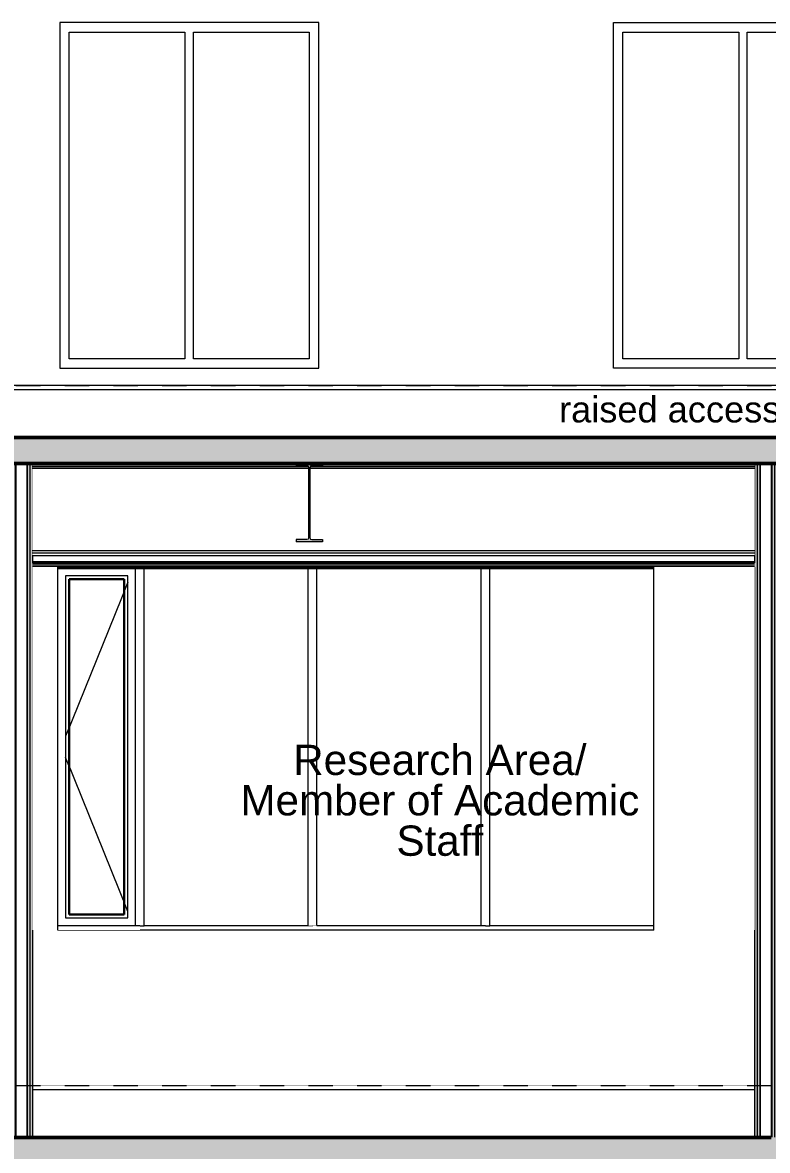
# Model space of a CAD drawing. Header units: millimetres. Extents: x -48147 to 1414029, y -496296 to 18123.
# Drawn here: x 1388573 to 1392885, y -483112 to -476587 of the extents above; entities that cross this region are included whole.
import ezdxf

# ---------------------------------------------------------------- set-up
doc = ezdxf.new("R2010")
doc.units = ezdxf.units.MM
doc.header["$MEASUREMENT"] = 0
doc.linetypes.add('Dashed', pattern=[2822.222233, 1411.111116, -1411.111116])
doc.linetypes.add('Wipeout_Contour', pattern=[1000, 0, -1000])
for name, color, linetype, lineweight, true_color in [('0_Pen_No__105', 7, 'Continuous', 15, 0xa6a6a6), ('A-230-M_FLOOR.IFC Import_Pen_No__109', 7, 'Continuous', 15, 0xa6a6a6), ('A-230-M_FLOOR.IFC Import_Pen_No__29', 7, 'Continuous', 50, 0x2a2a2a), ('New_A-20-M_Ceiling_Pen_No__107', 7, 'Continuous', 15, 0xa6a6a6), ('New_A-20-M_Ceiling_Pen_No__29', 7, 'Continuous', 50, 0x2a2a2a), ('New_A-25-M_Curtain_Wall_Pen_No__23', 7, 'Continuous', 30, 0x2a2a2a), ('New_A-25-M_Curtain_Wall_Pen_No__63', 7, 'Continuous', 20, 0x606060), ('New_A-25-M_Wall_Int_Pen_No__107', 7, 'Continuous', 15, 0xa6a6a6), ('New_ArchiCAD Windows_Pen_No__63', 7, 'Continuous', 20, 0x606060)]:
    doc.layers.add(name, color=color, linetype=linetype, lineweight=lineweight, true_color=true_color)
for name, color, linetype in [('A-230-M_FLOOR.IFC Import', 7, 'Continuous'), ('A-25-M_Wall_Int', 7, 'Continuous'), ('New_A-20-M_Ceiling', 7, 'Continuous'), ('New_A-20-M_Floor_Slab', 7, 'Continuous'), ('New_A-25-M_Curtain_Wall', 7, 'Continuous'), ('New_A-25-M_Wall_Ext', 7, 'Continuous'), ('New_A-25-M_Wall_Int', 7, 'Continuous'), ('New_ArchiCAD Windows', 7, 'Continuous'), ('S-280-M_STRUCT_FRAME.IFC Import', 7, 'Continuous')]:
    doc.layers.add(name, color=color, linetype=linetype)
for name, color, linetype, lineweight in [('A-25-M_Wall_Int_Pen_No__87', 8, 'Continuous', 20), ('A-95-P_Text_1_50_GA_Pen_No__1', 7, 'Continuous', 13), ('New_A-20-M_Floor_Slab_Pen_No__4', 7, 'Continuous', 20), ('New_A-25-M_Curtain_Wall_Pen_No__3', 7, 'Continuous', 18), ('New_A-25-M_Curtain_Wall_Pen_No__87', 8, 'Continuous', 20), ('New_A-25-M_Wall_Ext_Pen_No__87', 8, 'Continuous', 20), ('New_A-25-M_Wall_Int_Pen_No__1', 7, 'Continuous', 13), ('New_ArchiCAD Windows_Pen_No__87', 8, 'Continuous', 20), ('S-280-M_STRUCT_FRAME.IFC Import_Pen_No__1', 7, 'Continuous', 13), ('S-280-M_STRUCT_FRAME.IFC Import_Pen_No__160', 5, 'Continuous', 200), ('S-280-M_STRUCT_FRAME.IFC Import_Pen_No__90', 8, 'Continuous', 20)]:
    doc.layers.add(name, color=color, linetype=linetype, lineweight=lineweight)
doc.styles.add('GENERATED_STYLE_2', font='')
doc.styles.get('GENERATED_STYLE_2').set_extended_font_data('Swis721 BT')
pattern_1 = [(0, (1372879, -490836.73), (0, 389.7114), [24.375, -200.625]), (0, (1372991.5, -490641.88), (0, 389.7114), [24.375, -200.625]), (60, (1372879, -490836.73), (-337.5, 194.8557), [24.375, -200.625]), (60, (1373104, -490836.73), (-337.5, 194.8557), [24.375, -200.625]), (120, (1372903.37, -490836.73), (337.5, 194.8557), [24.375, -200.625]), (120, (1373128.37, -490836.73), (337.5, 194.8557), [24.375, -200.625]), (0, (1372878.996, -490799.23), (0, 75), [0, -75, 0, -112.5]), (45, (1372916.496, -490799.23), (-53.03301, 53.03301), [0, -56.25, 0, -93.75])]

# ---------------------------------------------------------------- blocks, each defined once
blk = doc.blocks.new('Section Elem_17_2', base_point=(1372879, -490836.7))
at = {"color": 254, "linetype": 'Wipeout_Contour', "lineweight": 0, "ltscale": 5888497.455196451}
blk.add_wipeout([(1392810.4, -482736.7), (1388630.1, -482736.7), (1388630.1, -482761.7), (1392810.4, -482761.7)], dxfattribs=at).dxf.layer = 'New_A-20-M_Floor_Slab'
at = {"color": 254, "linetype": 'Wipeout_Contour', "lineweight": 0, "ltscale": 5888694.261776838}
blk.add_wipeout([(1388630.1, -482761.7), (1388630.1, -483036.7), (1392810.4, -483036.7), (1392810.4, -482761.7)], dxfattribs=at).dxf.layer = 'New_A-20-M_Floor_Slab'
at = {"layer": 'New_A-20-M_Floor_Slab_Pen_No__4', "linetype": 'Continuous'}
for p, q in [((1392810.4, -482736.7), (1388630.1, -482736.7)), ((1392810.4, -482761.7), (1388630.1, -482761.7))]:
    blk.add_line(p, q, dxfattribs=at)
blk = doc.blocks.new('Section Elem_38_2', base_point=(1372879, -490836.7))
at = {"color": 254, "linetype": 'Wipeout_Contour', "lineweight": 0, "ltscale": 5889815.922871228}
blk.add_wipeout([(1391277, -481811.7), (1392226.9, -481811.7), (1392226.9, -479741.7), (1391277, -479741.7)], dxfattribs=at).dxf.layer = 'New_A-25-M_Curtain_Wall'
blk = doc.blocks.new('Section Elem_40_2', base_point=(1372879, -490836.7))
at = {"color": 254, "linetype": 'Wipeout_Contour', "lineweight": 0, "ltscale": 5882254.968703947}
blk.add_wipeout([(1389277, -479741.7), (1389277, -481811.7), (1390226.9, -481811.7), (1390226.9, -479741.7)], dxfattribs=at).dxf.layer = 'New_A-25-M_Curtain_Wall'
blk = doc.blocks.new('Section Elem_41_2', base_point=(1372879, -490836.7))
at = {"color": 254, "linetype": 'Wipeout_Contour', "lineweight": 0, "ltscale": 7347399.277249183}
blk.add_wipeout([(1388777, -479741.7), (1388777, -479741.8), (1388821.9, -479786.7), (1389181.9, -479786.7), (1389226.9, -479741.7)], dxfattribs=at).dxf.layer = 'New_A-25-M_Curtain_Wall'
at = {"color": 254, "linetype": 'Wipeout_Contour', "lineweight": 0, "ltscale": 5880185.247749859}
blk.add_wipeout([(1389226.9, -479741.7), (1389181.9, -479786.7), (1389181.9, -481766.7), (1389226.9, -481811.7)], dxfattribs=at).dxf.layer = 'New_A-25-M_Curtain_Wall'
at = {"color": 254, "linetype": 'Wipeout_Contour', "lineweight": 0, "ltscale": 7350726.181211792}
blk.add_wipeout([(1388777, -481811.7), (1388777, -481811.7), (1389226.9, -481811.7), (1389181.9, -481766.7), (1388821.9, -481766.7)], dxfattribs=at).dxf.layer = 'New_A-25-M_Curtain_Wall'
at = {"color": 254, "linetype": 'Wipeout_Contour', "lineweight": 0, "ltscale": 5878654.471108721}
blk.add_wipeout([(1388777, -479741.8), (1388777, -481811.7), (1388821.9, -481766.7), (1388821.9, -479786.7)], dxfattribs=at).dxf.layer = 'New_A-25-M_Curtain_Wall'
at = {"color": 254, "linetype": 'Wipeout_Contour', "lineweight": 0, "ltscale": 5880270.383105359}
blk.add_wipeout([(1389226.9, -481811.7), (1389227, -481811.7), (1389227, -479741.7), (1389226.9, -479741.7)], dxfattribs=at).dxf.layer = 'New_A-25-M_Curtain_Wall'
at = {"color": 254, "linetype": 'Wipeout_Contour', "lineweight": 0, "ltscale": 5880062.304690292}
blk.add_wipeout([(1389161.9, -481746.7), (1389181.9, -481766.7), (1389181.9, -479786.7), (1389161.9, -479806.7)], dxfattribs=at).dxf.layer = 'New_A-25-M_Curtain_Wall'
at = {"layer": 'New_A-25-M_Curtain_Wall_Pen_No__87', "linetype": 'Continuous'}
blk.add_line((1389226.9, -479741.7), (1389226.9, -481811.7), dxfattribs=at)
at = {"color": 254, "linetype": 'Wipeout_Contour', "lineweight": 0, "ltscale": 5878777.119478556}
blk.add_wipeout([(1388821.9, -481766.7), (1388841.9, -481746.7), (1388841.9, -479806.7), (1388821.9, -479786.7)], dxfattribs=at).dxf.layer = 'New_A-25-M_Curtain_Wall'
at = {"color": 254, "linetype": 'Wipeout_Contour', "lineweight": 0, "ltscale": 5878137.51317805}
blk.add_wipeout([(1388821.9, -479786.7), (1388841.9, -479806.7), (1389161.9, -479806.7), (1389181.9, -479786.7)], dxfattribs=at).dxf.layer = 'New_A-25-M_Curtain_Wall'
at = {"color": 254, "linetype": 'Wipeout_Contour', "lineweight": 0, "ltscale": 5880701.907267223}
blk.add_wipeout([(1388821.9, -481766.7), (1389181.9, -481766.7), (1389161.9, -481746.7), (1388841.9, -481746.7)], dxfattribs=at).dxf.layer = 'New_A-25-M_Curtain_Wall'
at = {"color": 254, "linetype": 'Wipeout_Contour', "lineweight": 0, "ltscale": 5879419.646530895}
blk.add_wipeout([(1388841.9, -479806.7), (1388841.9, -481746.7), (1389161.9, -481746.7), (1389161.9, -479806.7)], dxfattribs=at).dxf.layer = 'New_A-25-M_Curtain_Wall'
at = {"layer": 'New_A-25-M_Curtain_Wall_Pen_No__23', "linetype": 'Continuous'}
for p, q in [((1389161.9, -479806.7), (1388841.9, -479806.7)), ((1388841.9, -479806.7), (1388841.9, -481746.7)), ((1389161.9, -481746.7), (1389161.9, -479806.7)), ((1388841.9, -481746.7), (1389161.9, -481746.7))]:
    blk.add_line(p, q, dxfattribs=at)
at = {"layer": 'New_A-25-M_Curtain_Wall_Pen_No__3', "linetype": 'Continuous'}
for p, q in [((1389181.9, -479823.6), (1388821.9, -480714.8)), ((1389181.9, -481729.8), (1388821.9, -480838.6))]:
    blk.add_line(p, q, dxfattribs=at)
at = {"layer": 'New_A-25-M_Curtain_Wall_Pen_No__63', "linetype": 'Continuous'}
blk.add_line((1389161.9, -479806.7), (1389161.9, -481746.7), dxfattribs=at)
at = {"layer": 'New_A-25-M_Curtain_Wall_Pen_No__87', "linetype": 'Continuous'}
for p, q in [((1388821.9, -479786.7), (1388821.9, -481766.7)), ((1389181.9, -479786.7), (1388821.9, -479786.7)), ((1389181.9, -481766.7), (1389181.9, -479786.7)), ((1388821.9, -481766.7), (1389181.9, -481766.7))]:
    blk.add_line(p, q, dxfattribs=at)
blk = doc.blocks.new('Section Elem_42_2', base_point=(1372879, -490836.7))
at = {"color": 254, "linetype": 'Wipeout_Contour', "lineweight": 0, "ltscale": 5886035.300669585}
blk.add_wipeout([(1391226.9, -479741.7), (1390277, -479741.7), (1390277, -481811.7), (1391226.9, -481811.7)], dxfattribs=at).dxf.layer = 'New_A-25-M_Curtain_Wall'
blk = doc.blocks.new('Section Elem_43_2', base_point=(1372879, -490836.7))
at = {"color": 254, "linetype": 'Wipeout_Contour', "lineweight": 0, "ltscale": 5888413.824769691}
blk.add_wipeout([(1391252, -479736.7), (1391252, -479741.7), (1392227, -479741.7), (1392227, -479736.7)], dxfattribs=at).dxf.layer = 'New_A-25-M_Curtain_Wall'
at = {"layer": 'New_A-25-M_Curtain_Wall_Pen_No__87', "linetype": 'Continuous'}
blk.add_line((1392227, -479741.7), (1391277, -479741.7), dxfattribs=at)
blk = doc.blocks.new('Section Elem_44_2', base_point=(1372879, -490836.7))
at = {"color": 254, "linetype": 'Wipeout_Contour', "lineweight": 0, "ltscale": 5891136.998550498}
blk.add_wipeout([(1391252, -481836.7), (1392227, -481836.7), (1392227, -481811.7), (1391252, -481811.7)], dxfattribs=at).dxf.layer = 'New_A-25-M_Curtain_Wall'
at = {"layer": 'New_A-25-M_Curtain_Wall_Pen_No__87', "linetype": 'Continuous'}
blk.add_line((1392227, -481811.7), (1391277, -481811.7), dxfattribs=at)
blk = doc.blocks.new('Section Elem_46_2', base_point=(1372879, -490836.7))
at = {"color": 254, "linetype": 'Wipeout_Contour', "lineweight": 0, "ltscale": 5883625.053217841}
blk.add_wipeout([(1389252, -481811.7), (1389252, -481836.7), (1390252, -481836.7), (1390252, -481811.7)], dxfattribs=at).dxf.layer = 'New_A-25-M_Curtain_Wall'
at = {"layer": 'New_A-25-M_Curtain_Wall_Pen_No__87', "linetype": 'Continuous'}
blk.add_line((1390252, -481811.7), (1389277, -481811.7), dxfattribs=at)
blk = doc.blocks.new('Section Elem_47_2', base_point=(1372879, -490836.7))
at = {"color": 254, "linetype": 'Wipeout_Contour', "lineweight": 0, "ltscale": 5884050.557196103}
blk.add_wipeout([(1390226.9, -479741.7), (1390226.9, -481811.7), (1390227, -481811.7), (1390227, -479741.7)], dxfattribs=at).dxf.layer = 'New_A-25-M_Curtain_Wall'
at = {"color": 254, "linetype": 'Wipeout_Contour', "lineweight": 0, "ltscale": 5884145.26318829}
blk.add_wipeout([(1390227, -481811.7), (1390277, -481811.7), (1390277, -479741.7), (1390227, -479741.7)], dxfattribs=at).dxf.layer = 'New_A-25-M_Curtain_Wall'
at = {"layer": 'New_A-25-M_Curtain_Wall_Pen_No__87', "linetype": 'Continuous'}
for p, q in [((1390227, -481811.7), (1390227, -479741.7)), ((1390252, -479741.7), (1390277, -479741.7)), ((1390277, -481811.7), (1390277, -479741.7)), ((1390252, -481811.7), (1390277, -481811.7))]:
    blk.add_line(p, q, dxfattribs=at)
blk = doc.blocks.new('Section Elem_48_2', base_point=(1372879, -490836.7))
at = {"color": 254, "linetype": 'Wipeout_Contour', "lineweight": 0, "ltscale": 5880898.401252123}
blk.add_wipeout([(1389252, -479736.7), (1389252, -479741.7), (1390252, -479741.7), (1390252, -479736.7)], dxfattribs=at).dxf.layer = 'New_A-25-M_Curtain_Wall'
at = {"layer": 'New_A-25-M_Curtain_Wall_Pen_No__87', "linetype": 'Continuous'}
blk.add_line((1390252, -479741.7), (1389277, -479741.7), dxfattribs=at)
blk = doc.blocks.new('Section Elem_49_2', base_point=(1372879, -490836.7))
at = {"color": 254, "linetype": 'Wipeout_Contour', "lineweight": 0, "ltscale": 5887831.027184283}
blk.add_wipeout([(1391226.9, -479741.7), (1391226.9, -481811.7), (1391227, -481811.7), (1391227, -479741.7)], dxfattribs=at).dxf.layer = 'New_A-25-M_Curtain_Wall'
at = {"color": 254, "linetype": 'Wipeout_Contour', "lineweight": 0, "ltscale": 5887925.740445992}
blk.add_wipeout([(1391227, -481811.7), (1391277, -481811.7), (1391277, -479741.7), (1391227, -479741.7)], dxfattribs=at).dxf.layer = 'New_A-25-M_Curtain_Wall'
at = {"layer": 'New_A-25-M_Curtain_Wall_Pen_No__87', "linetype": 'Continuous'}
for p, q in [((1391227, -481811.7), (1391227, -479741.7)), ((1391252, -479741.7), (1391277, -479741.7)), ((1391277, -481811.7), (1391277, -479741.7)), ((1391252, -481811.7), (1391277, -481811.7))]:
    blk.add_line(p, q, dxfattribs=at)
blk = doc.blocks.new('Section Elem_56_2', base_point=(1372879, -490836.7))
at = {"color": 254, "linetype": 'Wipeout_Contour', "lineweight": 0, "ltscale": 5887404.505517078}
blk.add_wipeout([(1390252, -481836.7), (1391252, -481836.7), (1391252, -481811.7), (1390252, -481811.7)], dxfattribs=at).dxf.layer = 'New_A-25-M_Curtain_Wall'
at = {"layer": 'New_A-25-M_Curtain_Wall_Pen_No__87', "linetype": 'Continuous'}
blk.add_line((1391252, -481811.7), (1390277, -481811.7), dxfattribs=at)
blk = doc.blocks.new('Section Elem_57_2', base_point=(1372879, -490836.7))
at = {"color": 254, "linetype": 'Wipeout_Contour', "lineweight": 0, "ltscale": 5884679.60453843}
blk.add_wipeout([(1390252, -479736.7), (1390252, -479741.7), (1391252, -479741.7), (1391252, -479736.7)], dxfattribs=at).dxf.layer = 'New_A-25-M_Curtain_Wall'
at = {"layer": 'New_A-25-M_Curtain_Wall_Pen_No__87', "linetype": 'Continuous'}
blk.add_line((1391252, -479741.7), (1390277, -479741.7), dxfattribs=at)
blk = doc.blocks.new('Section Elem_75_2', base_point=(1372879, -490836.7))
at = {"color": 254, "linetype": 'Wipeout_Contour', "lineweight": 0, "ltscale": 5880365.076384581}
blk.add_wipeout([(1389227, -481811.7), (1389277, -481811.7), (1389277, -479741.7), (1389227, -479741.7)], dxfattribs=at).dxf.layer = 'New_A-25-M_Curtain_Wall'
at = {"layer": 'New_A-25-M_Curtain_Wall_Pen_No__87', "linetype": 'Continuous'}
for p, q in [((1389227, -481811.7), (1389227, -479741.7)), ((1389252, -479741.7), (1389277, -479741.7)), ((1389277, -481811.7), (1389277, -479741.7)), ((1389252, -481811.7), (1389277, -481811.7))]:
    blk.add_line(p, q, dxfattribs=at)
blk = doc.blocks.new('Section Elem_76_2', base_point=(1372879, -490836.7))
at = {"color": 254, "linetype": 'Wipeout_Contour', "lineweight": 0, "ltscale": 5891611.787081327}
blk.add_wipeout([(1392227, -479741.7), (1392226.9, -479741.7), (1392226.9, -481811.7), (1392227, -481811.7)], dxfattribs=at).dxf.layer = 'New_A-25-M_Curtain_Wall'
blk = doc.blocks.new('Section Elem_83_2', base_point=(1372879, -490836.7))
at = {"color": 254, "linetype": 'Wipeout_Contour', "lineweight": 0, "ltscale": 5884497.00524199}
blk.add_wipeout([(1388630.1, -479669.8), (1388630.1, -479711.7), (1392810.4, -479711.7), (1392810.4, -479669.8)], dxfattribs=at).dxf.layer = 'New_A-25-M_Wall_Ext'
at = {"color": 254, "linetype": 'Wipeout_Contour', "lineweight": 0, "ltscale": 5887891.294248863}
blk.add_wipeout([(1392810.4, -481836.7), (1388630.1, -481836.7), (1388630.1, -482736.7), (1392810.4, -482736.7)], dxfattribs=at).dxf.layer = 'New_A-25-M_Wall_Ext'
at = {"layer": 'New_A-25-M_Wall_Ext_Pen_No__87', "linetype": 'Continuous'}
blk.add_line((1392227, -481836.7), (1388777, -481836.7), dxfattribs=at)
blk = doc.blocks.new('Section Elem_108_2', base_point=(1372879, -490836.7))
at = {"color": 254, "linetype": 'Wipeout_Contour', "lineweight": 0, "ltscale": 5880837.865723081}
blk.add_wipeout([(1388777, -481836.7), (1389252, -481836.7), (1389252, -481811.7), (1388777, -481811.7)], dxfattribs=at).dxf.layer = 'New_A-25-M_Curtain_Wall'
at = {"layer": 'New_A-25-M_Curtain_Wall_Pen_No__87', "linetype": 'Continuous'}
blk.add_line((1389252, -481811.7), (1388777, -481811.7), dxfattribs=at)
blk = doc.blocks.new('Section Elem_109_2', base_point=(1372879, -490836.7))
at = {"color": 254, "linetype": 'Wipeout_Contour', "lineweight": 0, "ltscale": 5878109.921060543}
blk.add_wipeout([(1388777, -479741.7), (1389252, -479741.7), (1389252, -479736.7), (1388777, -479736.7)], dxfattribs=at).dxf.layer = 'New_A-25-M_Curtain_Wall'
at = {"layer": 'New_A-25-M_Curtain_Wall_Pen_No__87', "linetype": 'Continuous'}
blk.add_line((1389252, -479741.7), (1388777, -479741.7), dxfattribs=at)
blk = doc.blocks.new('Section Elem_135_2', base_point=(1372879, -490836.7))
at = {"layer": 'New_A-25-M_Wall_Int_Pen_No__107', "linetype": 'Continuous', "lineweight": 0, "true_color": 0x535353}
blk.add_hatch(color=251, dxfattribs=at).paths.add_polyline_path([(1392907.4, -483036.7), (1392910.4, -483036.7), (1392910.4, -479136.7), (1392907.4, -479136.7)])
at = {"layer": 'New_A-25-M_Wall_Int_Pen_No__107', "linetype": 'Continuous'}
for points in [[(1392910.4, -483036.7), (1392925.4, -483036.7), (1392925.4, -479136.7), (1392910.4, -479136.7)], [(1392925.4, -483036.7), (1392940.4, -483036.7), (1392940.4, -479136.7), (1392925.4, -479136.7)]]:
    blk.add_hatch(color=256, dxfattribs=at).paths.add_polyline_path(points)
at = {"layer": 'New_A-25-M_Wall_Int_Pen_No__1', "linetype": 'Continuous'}
for p, q in [((1392810.4, -479136.7), (1392810.4, -479711.7)), ((1392940.4, -479136.7), (1392940.4, -479711.7)), ((1392810.4, -479736.7), (1392810.4, -482736.7)), ((1392940.4, -479736.7), (1392940.4, -482736.7))]:
    blk.add_line(p, q, dxfattribs=at)
at = {"layer": 'New_A-25-M_Wall_Int_Pen_No__1', "linetype": 'Continuous', "flags": 128}
for points in [[(1392810.4, -482736.7), (1392810.4, -482761.7), (1392810.4, -483036.7)], [(1392940.4, -482736.7), (1392940.4, -482761.7), (1392940.4, -483036.7)]]:
    blk.add_lwpolyline(points, dxfattribs=at)
at = {"color": 254, "linetype": 'Wipeout_Contour', "lineweight": 0, "ltscale": 5894471.695561652}
blk.add_wipeout([(1392843.4, -483036.7), (1392907.4, -483036.7), (1392907.4, -479136.7), (1392843.4, -479136.7)], dxfattribs=at).dxf.layer = 'New_A-25-M_Wall_Int'
at = {"layer": 'New_A-25-M_Wall_Int_Pen_No__107', "linetype": 'Continuous'}
for points in [[(1392810.4, -479136.7), (1392810.4, -483036.7), (1392825.4, -483036.7), (1392825.4, -479136.7)], [(1392825.4, -483036.7), (1392840.4, -483036.7), (1392840.4, -479136.7), (1392825.4, -479136.7)]]:
    blk.add_hatch(color=256, dxfattribs=at).paths.add_polyline_path(points)
at = {"layer": 'New_A-25-M_Wall_Int_Pen_No__107', "linetype": 'Continuous', "lineweight": 0, "true_color": 0x535353}
blk.add_hatch(color=251, dxfattribs=at).paths.add_polyline_path([(1392840.4, -483036.7), (1392843.4, -483036.7), (1392843.4, -479136.7), (1392840.4, -479136.7)])
at = {"layer": 'New_A-25-M_Wall_Int_Pen_No__1', "linetype": 'Continuous'}
for p, q in [((1392825.4, -479136.7), (1392825.4, -483036.7)), ((1392840.4, -479136.7), (1392840.4, -483036.7)), ((1392843.4, -479136.7), (1392843.4, -483036.7)), ((1392907.4, -479136.7), (1392907.4, -483036.7)), ((1392910.4, -479136.7), (1392910.4, -483036.7)), ((1392925.4, -479136.7), (1392925.4, -483036.7))]:
    blk.add_line(p, q, dxfattribs=at)
blk = doc.blocks.new('Section Elem_136_2', base_point=(1372879, -490836.7))
at = {"layer": 'New_A-25-M_Wall_Int_Pen_No__107', "linetype": 'Continuous', "lineweight": 0, "true_color": 0x535353}
blk.add_hatch(color=251, dxfattribs=at).paths.add_polyline_path([(1388597.1, -483036.7), (1388600.1, -483036.7), (1388600.1, -479136.7), (1388597.1, -479136.7)])
at = {"layer": 'New_A-25-M_Wall_Int_Pen_No__107', "linetype": 'Continuous'}
for points in [[(1388600.1, -483036.7), (1388615.1, -483036.7), (1388615.1, -479136.7), (1388600.1, -479136.7)], [(1388615.1, -483036.7), (1388630.1, -483036.7), (1388630.1, -479136.7), (1388615.1, -479136.7)]]:
    blk.add_hatch(color=256, dxfattribs=at).paths.add_polyline_path(points)
at = {"layer": 'New_A-25-M_Wall_Int_Pen_No__1', "linetype": 'Continuous'}
for p, q in [((1388500.1, -479136.7), (1388500.1, -479711.7)), ((1388630.1, -479136.7), (1388630.1, -479711.7)), ((1388500.1, -479736.7), (1388500.1, -482736.7)), ((1388630.1, -479736.7), (1388630.1, -482736.7))]:
    blk.add_line(p, q, dxfattribs=at)
at = {"layer": 'New_A-25-M_Wall_Int_Pen_No__1', "linetype": 'Continuous', "flags": 128}
for points in [[(1388500.1, -482736.7), (1388500.1, -482761.7), (1388500.1, -483036.7)], [(1388630.1, -482736.7), (1388630.1, -482761.7), (1388630.1, -483036.7)]]:
    blk.add_lwpolyline(points, dxfattribs=at)
at = {"color": 254, "linetype": 'Wipeout_Contour', "lineweight": 0, "ltscale": 5878177.794766933}
blk.add_wipeout([(1388533.1, -483036.7), (1388597.1, -483036.7), (1388597.1, -479136.7), (1388533.1, -479136.7)], dxfattribs=at).dxf.layer = 'New_A-25-M_Wall_Int'
at = {"layer": 'New_A-25-M_Wall_Int_Pen_No__107', "linetype": 'Continuous'}
for points in [[(1388500.1, -479136.7), (1388500.1, -479711.7), (1388515.1, -479711.7), (1388515.1, -479136.7)], [(1388515.1, -479711.7), (1388515.1, -479736.7), (1388515.1, -483036.7), (1388530.1, -483036.7), (1388530.1, -479136.7), (1388515.1, -479136.7)], [(1388515.1, -479736.7), (1388500.1, -479736.7), (1388500.1, -483036.7), (1388515.1, -483036.7)]]:
    blk.add_hatch(color=256, dxfattribs=at).paths.add_polyline_path(points)
at = {"layer": 'New_A-25-M_Wall_Int_Pen_No__107', "linetype": 'Continuous', "lineweight": 0, "true_color": 0x535353}
blk.add_hatch(color=251, dxfattribs=at).paths.add_polyline_path([(1388530.1, -483036.7), (1388533.1, -483036.7), (1388533.1, -479136.7), (1388530.1, -479136.7)])
at = {"layer": 'New_A-25-M_Wall_Int_Pen_No__1', "linetype": 'Continuous'}
for p, q in [((1388515.1, -479136.7), (1388515.1, -479711.7)), ((1388530.1, -479136.7), (1388530.1, -483036.7)), ((1388533.1, -479136.7), (1388533.1, -483036.7)), ((1388597.1, -479136.7), (1388597.1, -483036.7)), ((1388600.1, -479136.7), (1388600.1, -483036.7)), ((1388615.1, -479136.7), (1388615.1, -483036.7)), ((1388515.1, -479736.7), (1388515.1, -483036.7))]:
    blk.add_line(p, q, dxfattribs=at)
blk = doc.blocks.new('Section Elem_171_2', base_point=(1372879, -490836.7))
at = {"color": 254, "linetype": 'Wipeout_Contour', "lineweight": 0, "ltscale": 5852792.500182126}
blk.add_wipeout([(1360553.7, -478686.7), (1360553.7, -478711.7), (1404762.6, -478711.7), (1404762.6, -478686.7)], dxfattribs=at).dxf.layer = 'New_A-20-M_Floor_Slab'
at = {"color": 254, "linetype": 'Wipeout_Contour', "lineweight": 0, "ltscale": 5852988.886324035}
blk.add_wipeout([(1360553.7, -478711.7), (1360553.7, -478986.7), (1404762.6, -478986.7), (1404762.6, -478711.7)], dxfattribs=at).dxf.layer = 'New_A-20-M_Floor_Slab'
at = {"layer": 'New_A-20-M_Floor_Slab_Pen_No__4', "linetype": 'Continuous'}
for p, q in [((1404762.6, -478711.7), (1360553.7, -478711.7)), ((1394320.7, -478686.7), (1379617.5, -478686.7))]:
    blk.add_line(p, q, dxfattribs=at)
blk = doc.blocks.new('Section Elem_181_2', base_point=(1372879, -490836.7))
at = {"color": 254, "linetype": 'Wipeout_Contour', "lineweight": 0, "ltscale": 5886679.752508476}
blk.add_wipeout([(1392048.5, -478531.7), (1392048.5, -476641.7), (1391993.5, -476641.7), (1391993.5, -478531.7)], dxfattribs=at).dxf.layer = 'New_ArchiCAD Windows'
at = {"color": 254, "linetype": 'Wipeout_Contour', "lineweight": 0, "ltscale": 5889413.416278299}
blk.add_wipeout([(1392718.5, -478531.7), (1392768.5, -478531.7), (1392768.5, -476641.7), (1392718.5, -476641.7)], dxfattribs=at).dxf.layer = 'New_ArchiCAD Windows'
at = {"color": 254, "linetype": 'Wipeout_Contour', "lineweight": 0, "ltscale": 5892147.229300112}
blk.add_wipeout([(1393493.5, -478531.7), (1393493.5, -476641.7), (1393438.5, -476641.7), (1393438.5, -478531.7)], dxfattribs=at).dxf.layer = 'New_ArchiCAD Windows'
at = {"color": 254, "linetype": 'Wipeout_Contour', "lineweight": 0, "ltscale": 11776339.74383111}
blk.add_wipeout([(1391993.5, -476641.7), (1392048.5, -476641.7), (1392718.5, -476641.7), (1392768.5, -476641.7), (1393438.5, -476641.7), (1393493.5, -476641.7), (1393493.5, -476586.7), (1391993.5, -476586.7)], dxfattribs=at).dxf.layer = 'New_ArchiCAD Windows'
at = {"color": 254, "linetype": 'Wipeout_Contour', "lineweight": 0, "ltscale": 11781314.2774364}
blk.add_wipeout([(1391993.5, -478586.7), (1393493.5, -478586.7), (1393493.5, -478531.7), (1393438.5, -478531.7), (1392768.5, -478531.7), (1392718.5, -478531.7), (1392048.5, -478531.7), (1391993.5, -478531.7)], dxfattribs=at).dxf.layer = 'New_ArchiCAD Windows'
at = {"layer": 'New_ArchiCAD Windows_Pen_No__87', "linetype": 'Continuous'}
for p, q in [((1391993.5, -476586.7), (1393493.5, -476586.7)), ((1391993.5, -478586.7), (1391993.5, -476586.7)), ((1393493.5, -476586.7), (1393493.5, -478586.7)), ((1393493.5, -478586.7), (1391993.5, -478586.7))]:
    blk.add_line(p, q, dxfattribs=at)
at = {"color": 254, "linetype": 'Wipeout_Contour', "lineweight": 0, "ltscale": 5888051.311334549}
blk.add_wipeout([(1392048.5, -478531.7), (1392718.5, -478531.7), (1392718.5, -476641.7), (1392048.5, -476641.7)], dxfattribs=at).dxf.layer = 'New_ArchiCAD Windows'
at = {"color": 254, "linetype": 'Wipeout_Contour', "lineweight": 0, "ltscale": 5890775.590431681}
blk.add_wipeout([(1392768.5, -478531.7), (1393438.5, -478531.7), (1393438.5, -476641.7), (1392768.5, -476641.7)], dxfattribs=at).dxf.layer = 'New_ArchiCAD Windows'
at = {"layer": 'New_ArchiCAD Windows_Pen_No__63', "linetype": 'Continuous'}
for p, q in [((1392048.5, -478531.7), (1392048.5, -476641.7)), ((1392048.5, -476641.7), (1392718.5, -476641.7)), ((1392718.5, -476641.7), (1392718.5, -478531.7)), ((1392768.5, -478531.7), (1392768.5, -476641.7)), ((1392768.5, -476641.7), (1393438.5, -476641.7)), ((1393438.5, -476641.7), (1393438.5, -478531.7)), ((1392718.5, -478531.7), (1392048.5, -478531.7)), ((1393438.5, -478531.7), (1392768.5, -478531.7))]:
    blk.add_line(p, q, dxfattribs=at)
blk = doc.blocks.new('Section Elem_240_2', base_point=(1372879, -490836.7))
at = {"color": 254, "linetype": 'Wipeout_Contour', "lineweight": 0, "ltscale": 5874552.215476103}
blk.add_wipeout([(1388842.8, -478531.7), (1388842.8, -476641.7), (1388787.8, -476641.7), (1388787.8, -478531.7)], dxfattribs=at).dxf.layer = 'New_ArchiCAD Windows'
at = {"color": 254, "linetype": 'Wipeout_Contour', "lineweight": 0, "ltscale": 5877285.214672526}
blk.add_wipeout([(1389512.8, -478531.7), (1389562.8, -478531.7), (1389562.8, -476641.7), (1389512.8, -476641.7)], dxfattribs=at).dxf.layer = 'New_ArchiCAD Windows'
at = {"color": 254, "linetype": 'Wipeout_Contour', "lineweight": 0, "ltscale": 5880018.36404682}
blk.add_wipeout([(1390287.8, -478531.7), (1390287.8, -476641.7), (1390232.8, -476641.7), (1390232.8, -478531.7)], dxfattribs=at).dxf.layer = 'New_ArchiCAD Windows'
at = {"color": 254, "linetype": 'Wipeout_Contour', "lineweight": 0, "ltscale": 11752078.20875985}
blk.add_wipeout([(1388787.8, -476586.7), (1388787.8, -476641.7), (1388842.8, -476641.7), (1389512.8, -476641.7), (1389562.8, -476641.7), (1390232.8, -476641.7), (1390287.8, -476641.7), (1390287.8, -476586.7)], dxfattribs=at).dxf.layer = 'New_ArchiCAD Windows'
at = {"color": 254, "linetype": 'Wipeout_Contour', "lineweight": 0, "ltscale": 11757063.0076471}
blk.add_wipeout([(1388787.8, -478586.7), (1390287.8, -478586.7), (1390287.8, -478531.7), (1390232.8, -478531.7), (1389562.8, -478531.7), (1389512.8, -478531.7), (1388842.8, -478531.7), (1388787.8, -478531.7)], dxfattribs=at).dxf.layer = 'New_ArchiCAD Windows'
at = {"layer": 'New_ArchiCAD Windows_Pen_No__87', "linetype": 'Continuous'}
for p, q in [((1388787.8, -476586.7), (1388787.8, -478586.7)), ((1390287.8, -476586.7), (1388787.8, -476586.7)), ((1390287.8, -478586.7), (1390287.8, -476586.7)), ((1388787.8, -478586.7), (1390287.8, -478586.7))]:
    blk.add_line(p, q, dxfattribs=at)
at = {"color": 254, "linetype": 'Wipeout_Contour', "lineweight": 0, "ltscale": 5875923.440916488}
blk.add_wipeout([(1388842.8, -478531.7), (1389512.8, -478531.7), (1389512.8, -476641.7), (1388842.8, -476641.7)], dxfattribs=at).dxf.layer = 'New_ArchiCAD Windows'
at = {"color": 254, "linetype": 'Wipeout_Contour', "lineweight": 0, "ltscale": 5878647.058134029}
blk.add_wipeout([(1389562.8, -478531.7), (1390232.8, -478531.7), (1390232.8, -476641.7), (1389562.8, -476641.7)], dxfattribs=at).dxf.layer = 'New_ArchiCAD Windows'
at = {"layer": 'New_ArchiCAD Windows_Pen_No__63', "linetype": 'Continuous'}
for p, q in [((1388842.8, -478531.7), (1388842.8, -476641.7)), ((1388842.8, -476641.7), (1389512.8, -476641.7)), ((1389512.8, -476641.7), (1389512.8, -478531.7)), ((1389562.8, -478531.7), (1389562.8, -476641.7)), ((1389562.8, -476641.7), (1390232.8, -476641.7)), ((1390232.8, -476641.7), (1390232.8, -478531.7)), ((1389512.8, -478531.7), (1388842.8, -478531.7)), ((1390232.8, -478531.7), (1389562.8, -478531.7))]:
    blk.add_line(p, q, dxfattribs=at)
blk = doc.blocks.new('Section Elem_356_2', base_point=(1372879, -490836.7))
at = {"layer": 'New_A-20-M_Ceiling_Pen_No__107', "linetype": 'Continuous'}
blk.add_hatch(color=256, dxfattribs=at).paths.add_polyline_path([(1388630.1, -479711.7), (1388630.1, -479736.7), (1392810.4, -479736.7), (1392810.4, -479711.7)])
at = {"layer": 'New_A-20-M_Ceiling_Pen_No__29', "linetype": 'Continuous'}
for p, q in [((1392810.4, -479711.7), (1388630.1, -479711.7)), ((1392810.4, -479736.7), (1388630.1, -479736.7))]:
    blk.add_line(p, q, dxfattribs=at)
blk = doc.blocks.new('Section Elem_418_2', base_point=(1372879, -490836.7))
at = {"color": 254, "linetype": 'Wipeout_Contour', "lineweight": 0, "ltscale": 5892728.040674936}
blk.add_wipeout([(1392227, -479736.7), (1392227, -481836.7), (1392810.4, -481836.7), (1392810.4, -479736.7)], dxfattribs=at).dxf.layer = 'A-25-M_Wall_Int'
at = {"layer": 'A-25-M_Wall_Int_Pen_No__87', "linetype": 'Continuous'}
blk.add_line((1392227, -481836.7), (1392227, -479736.7), dxfattribs=at)
blk = doc.blocks.new('Section Elem_419_2', base_point=(1372879, -490836.7))
at = {"color": 254, "linetype": 'Wipeout_Contour', "lineweight": 0, "ltscale": 5877019.9518622}
blk.add_wipeout([(1388500.1, -479736.7), (1388227, -479736.7), (1388227, -481836.7), (1388500.1, -481836.7)], dxfattribs=at).dxf.layer = 'A-25-M_Wall_Int'
at = {"color": 254, "linetype": 'Wipeout_Contour', "lineweight": 0, "ltscale": 5878305.090097454}
blk.add_wipeout([(1388630.1, -479736.7), (1388630.1, -481836.7), (1388777, -481836.7), (1388777, -479736.7)], dxfattribs=at).dxf.layer = 'A-25-M_Wall_Int'
at = {"layer": 'A-25-M_Wall_Int_Pen_No__87', "linetype": 'Continuous'}
for p, q in [((1388227, -481836.7), (1388227, -479736.7)), ((1388777, -481836.7), (1388777, -479736.7))]:
    blk.add_line(p, q, dxfattribs=at)
blk = doc.blocks.new('Section Elem_527_2', base_point=(1372879, -490836.7))
at = {"color": 254, "linetype": 'Wipeout_Contour', "lineweight": 0, "ltscale": 5884459.507625587}
blk.add_wipeout([(1392810.4, -479654.2), (1388630.1, -479654.2), (1388630.1, -479669.8), (1392810.4, -479669.8)], dxfattribs=at).dxf.layer = 'S-280-M_STRUCT_FRAME.IFC Import'
at = {"color": 254, "linetype": 'Wipeout_Contour', "lineweight": 0, "ltscale": 5884446.908927128}
blk.add_wipeout([(1392810.4, -479650.5), (1388630.1, -479650.5), (1388630.1, -479654.2), (1392810.4, -479654.2)], dxfattribs=at).dxf.layer = 'S-280-M_STRUCT_FRAME.IFC Import'
at = {"color": 254, "linetype": 'Wipeout_Contour', "lineweight": 0, "ltscale": 5884438.627424857}
blk.add_wipeout([(1388630.1, -479641.5), (1388630.1, -479650.5), (1392810.4, -479650.5), (1392810.4, -479641.5)], dxfattribs=at).dxf.layer = 'S-280-M_STRUCT_FRAME.IFC Import'
at = {"color": 254, "linetype": 'Wipeout_Contour', "lineweight": 0, "ltscale": 23531370.47858603}
blk.add_wipeout([(1388630.1, -479165), (1388630.1, -479641.5), (1392810.4, -479641.5), (1392810.4, -479165), (1390236.6, -479165), (1390236.6, -479567.8), (1390239.6, -479575), (1390246.8, -479578), (1390309, -479578), (1390309, -479591.3), (1390156.1, -479591.3), (1390156.1, -479578), (1390218.3, -479578), (1390225.5, -479575), (1390228.5, -479567.8), (1390228.5, -479165)], dxfattribs=at).dxf.layer = 'S-280-M_STRUCT_FRAME.IFC Import'
at = {"layer": 'S-280-M_STRUCT_FRAME.IFC Import_Pen_No__90', "linetype": 'Continuous'}
for p, q in [((1388630.1, -479641.5), (1392810.4, -479641.5)), ((1388630.1, -479654.2), (1392810.4, -479654.2)), ((1388630.1, -479669.8), (1392810.4, -479669.8))]:
    blk.add_line(p, q, dxfattribs=at)
at = {"color": 254, "linetype": 'Wipeout_Contour', "lineweight": 0, "ltscale": 7349407.405837114}
blk.add_wipeout([(1388630.1, -479165), (1390228.5, -479165), (1390228.5, -479160.2), (1390226.8, -479156.1), (1388630.1, -479156.1)], dxfattribs=at).dxf.layer = 'S-280-M_STRUCT_FRAME.IFC Import'
at = {"color": 254, "linetype": 'Wipeout_Contour', "lineweight": 0, "ltscale": 7357339.215545013}
blk.add_wipeout([(1390236.6, -479160.2), (1390236.6, -479165), (1392810.4, -479165), (1392810.4, -479156.1), (1390238.3, -479156.1)], dxfattribs=at).dxf.layer = 'S-280-M_STRUCT_FRAME.IFC Import'
at = {"color": 254, "linetype": 'Wipeout_Contour', "lineweight": 0, "ltscale": 7349389.466605132}
blk.add_wipeout([(1390223.9, -479152.3), (1388630.1, -479152.3), (1388630.1, -479156.1), (1390226.8, -479156.1), (1390225.5, -479153)], dxfattribs=at).dxf.layer = 'S-280-M_STRUCT_FRAME.IFC Import'
at = {"color": 254, "linetype": 'Wipeout_Contour', "lineweight": 0, "ltscale": 7357335.721320871}
blk.add_wipeout([(1390238.3, -479156.1), (1392810.4, -479156.1), (1392810.4, -479152.3), (1390241.2, -479152.3), (1390239.6, -479153)], dxfattribs=at).dxf.layer = 'S-280-M_STRUCT_FRAME.IFC Import'
at = {"color": 254, "linetype": 'Wipeout_Contour', "lineweight": 0, "ltscale": 8819716.685464485}
blk.add_wipeout([(1388630.1, -479152.3), (1390223.9, -479152.3), (1390218.3, -479150), (1390156.1, -479150), (1390156.1, -479136.7), (1388630.1, -479136.7)], dxfattribs=at).dxf.layer = 'S-280-M_STRUCT_FRAME.IFC Import'
at = {"color": 254, "linetype": 'Wipeout_Contour', "lineweight": 0, "ltscale": 8827955.587498363}
blk.add_wipeout([(1390246.8, -479150), (1390241.2, -479152.3), (1392810.4, -479152.3), (1392810.4, -479136.7), (1390309, -479136.7), (1390309, -479150)], dxfattribs=at).dxf.layer = 'S-280-M_STRUCT_FRAME.IFC Import'
at = {"layer": 'S-280-M_STRUCT_FRAME.IFC Import_Pen_No__90', "linetype": 'Continuous'}
for p, q in [((1388630.1, -479152.3), (1390223.9, -479152.3)), ((1388630.1, -479165), (1390228.5, -479165)), ((1390236.6, -479165), (1392810.4, -479165)), ((1390241.2, -479152.3), (1392810.4, -479152.3))]:
    blk.add_line(p, q, dxfattribs=at)
blk = doc.blocks.new('Section Elem_538_2', base_point=(1372879, -490836.7))
at = {"layer": 'S-280-M_STRUCT_FRAME.IFC Import_Pen_No__160', "linetype": 'Continuous', "lineweight": 0, "true_color": 0x00007f}
blk.add_hatch(color=176, dxfattribs=at).paths.add_polyline_path([(1390156.1, -479591.3), (1390309, -479591.3), (1390309, -479578), (1390246.8, -479578), (1390239.6, -479575), (1390236.6, -479567.8), (1390236.6, -479160.2), (1390239.6, -479153), (1390246.8, -479150), (1390309, -479150), (1390309, -479136.7), (1390156.1, -479136.7), (1390156.1, -479150), (1390218.3, -479150), (1390225.5, -479153), (1390228.5, -479160.2), (1390228.5, -479567.8), (1390225.5, -479575), (1390218.3, -479578), (1390156.1, -479578)])
at = {"layer": 'S-280-M_STRUCT_FRAME.IFC Import_Pen_No__1', "linetype": 'Continuous'}
for p, q in [((1390156.1, -479136.7), (1390156.1, -479150)), ((1390309, -479136.7), (1390309, -479150)), ((1390156.1, -479578), (1390156.1, -479591.3)), ((1390309, -479578), (1390309, -479591.3)), ((1390309, -479591.3), (1390156.1, -479591.3))]:
    blk.add_line(p, q, dxfattribs=at)
at = {"layer": 'S-280-M_STRUCT_FRAME.IFC Import_Pen_No__1', "linetype": 'Continuous', "flags": 128}
for points in [[(1390225.5, -479153), (1390218.3, -479150), (1390156.1, -479150)], [(1390225.5, -479153), (1390228.5, -479160.2), (1390228.5, -479567.8), (1390225.5, -479575)], [(1390239.6, -479153), (1390236.6, -479160.2), (1390236.6, -479567.8), (1390239.6, -479575)], [(1390309, -479150), (1390246.8, -479150), (1390239.6, -479153)], [(1390225.5, -479575), (1390218.3, -479578), (1390156.1, -479578)], [(1390239.6, -479575), (1390246.8, -479578), (1390309, -479578)]]:
    blk.add_lwpolyline(points, dxfattribs=at)
at = {"layer": 'S-280-M_STRUCT_FRAME.IFC Import_Pen_No__90', "linetype": 'Continuous'}
for p, q in [((1390156, -479136.7), (1390156, -479150)), ((1390218.2, -479150), (1390225.4, -479153)), ((1390225.4, -479153), (1390228.4, -479160.2)), ((1390228.4, -479160.2), (1390228.4, -479567.8)), ((1390156, -479578), (1390156, -479591.3)), ((1390225.4, -479575), (1390218.2, -479578)), ((1390228.4, -479567.8), (1390225.4, -479575))]:
    blk.add_line(p, q, dxfattribs=at)
blk = doc.blocks.new('Section Elem_733_2', base_point=(1372879, -490836.7))
at = {"color": 254, "linetype": 'Wipeout_Contour', "lineweight": 0, "ltscale": 5859149.695969879}
blk.add_wipeout([(1360553.8, -483186.7), (1405057.4, -483186.7), (1405057.4, -483036.7), (1360553.8, -483036.7)], dxfattribs=at).dxf.layer = 'A-230-M_FLOOR.IFC Import'
at = {"layer": 'A-230-M_FLOOR.IFC Import_Pen_No__109', "linetype": 'Continuous'}
h = blk.add_hatch(dxfattribs=at)
h.set_pattern_fill('Lightweight_Concrete_0002', color=256, style=0, pattern_type=2)
h.set_pattern_definition(pattern_1)
h.paths.add_polyline_path([(1360553.8, -483186.7), (1405057.4, -483186.7), (1405057.4, -483036.7), (1360553.8, -483036.7)])
at = {"layer": 'A-230-M_FLOOR.IFC Import_Pen_No__29', "linetype": 'Continuous', "flags": 128}
blk.add_lwpolyline([(1392907.4, -483036.7), (1392843.4, -483036.7), (1392840.4, -483036.7), (1392825.4, -483036.7), (1392810.4, -483036.7), (1388630.1, -483036.7), (1388615.1, -483036.7), (1388600.1, -483036.7), (1388597.1, -483036.7), (1388533.1, -483036.7), (1388530.1, -483036.7), (1388515.1, -483036.7), (1388500.1, -483036.7), (1384320.1, -483036.7)], dxfattribs=at)
blk = doc.blocks.new('Section Elem_734_2', base_point=(1372879, -490836.7))
at = {"color": 254, "linetype": 'Wipeout_Contour', "lineweight": 0, "ltscale": 5853541.955050274}
blk.add_wipeout([(1360553.8, -479136.7), (1404907.6, -479136.7), (1404907.6, -478986.7), (1360553.8, -478986.7)], dxfattribs=at).dxf.layer = 'A-230-M_FLOOR.IFC Import'
at = {"layer": 'A-230-M_FLOOR.IFC Import_Pen_No__109', "linetype": 'Continuous'}
h = blk.add_hatch(dxfattribs=at)
h.set_pattern_fill('Lightweight_Concrete_0002', color=256, style=0, pattern_type=2)
h.set_pattern_definition(pattern_1)
h.paths.add_polyline_path([(1360553.8, -479136.7), (1404907.6, -479136.7), (1404907.6, -478986.7), (1360553.8, -478986.7)])
at = {"layer": 'A-230-M_FLOOR.IFC Import_Pen_No__29', "linetype": 'Continuous'}
for p, q in [((1390156.1, -479136.7), (1388630.1, -479136.7)), ((1390309, -479136.7), (1390156.1, -479136.7)), ((1392810.4, -479136.7), (1390309, -479136.7))]:
    blk.add_line(p, q, dxfattribs=at)
at = {"layer": 'A-230-M_FLOOR.IFC Import_Pen_No__29', "linetype": 'Continuous', "flags": 128}
for points in [[(1404907.6, -478986.7), (1404902.6, -478986.7), (1404762.6, -478986.7), (1360553.8, -478986.7)], [(1388630.1, -479136.7), (1388615.1, -479136.7), (1388600.1, -479136.7), (1388597.1, -479136.7), (1388533.1, -479136.7), (1388530.1, -479136.7), (1388515.1, -479136.7), (1388500.1, -479136.7)], [(1392940.4, -479136.7), (1392925.4, -479136.7), (1392910.4, -479136.7), (1392907.4, -479136.7), (1392843.4, -479136.7), (1392840.4, -479136.7), (1392825.4, -479136.7), (1392810.4, -479136.7)]]:
    blk.add_lwpolyline(points, dxfattribs=at)
blk = doc.blocks.new('S-24 Building Section_STORY_MARKER', base_point=(1372879, -490836.7))
at = {"layer": '0_Pen_No__105', "linetype": 'Dashed', "ltscale": 0.1}
for p, q in [((1358054.7, -478686.7), (1410366.7, -478686.7)), ((1358054.7, -482736.7), (1410366.7, -482736.7))]:
    blk.add_line(p, q, dxfattribs=at)

msp = doc.modelspace()

# ---------------------------------------------------------------- block references
at = {"layer": 'New_A-20-M_Floor_Slab'}
msp.add_blockref('Section Elem_17_2', (1372879, -490836.7), dxfattribs=at)
at = {"layer": 'New_A-25-M_Curtain_Wall'}
for name in ['Section Elem_41_2', 'Section Elem_40_2', 'Section Elem_42_2', 'Section Elem_38_2']:
    msp.add_blockref(name, (1372879, -490836.7), dxfattribs=at)

# ---------------------------------------------------------------- next in the draw order: block references
for name in ['Section Elem_43_2', 'Section Elem_46_2', 'Section Elem_44_2']:
    msp.add_blockref(name, (1372879, -490836.7), dxfattribs=at)

# ---------------------------------------------------------------- next in the draw order: block references
for name in ['Section Elem_47_2', 'Section Elem_49_2', 'Section Elem_76_2']:
    msp.add_blockref(name, (1372879, -490836.7), dxfattribs=at)

# ---------------------------------------------------------------- next in the draw order: block references
for name in ['Section Elem_48_2', 'Section Elem_56_2']:
    msp.add_blockref(name, (1372879, -490836.7), dxfattribs=at)

# ---------------------------------------------------------------- next in the draw order: block references
for name in ['Section Elem_75_2', 'Section Elem_57_2']:
    msp.add_blockref(name, (1372879, -490836.7), dxfattribs=at)

# ---------------------------------------------------------------- next in the draw order: block references
at = {"layer": 'New_A-25-M_Wall_Ext'}
msp.add_blockref('Section Elem_83_2', (1372879, -490836.7), dxfattribs=at)

# ---------------------------------------------------------------- next in the draw order: block references
at = {"layer": 'New_A-20-M_Floor_Slab'}
msp.add_blockref('Section Elem_171_2', (1372879, -490836.7), dxfattribs=at)
at = {"layer": 'New_A-25-M_Curtain_Wall'}
for name in ['Section Elem_109_2', 'Section Elem_108_2']:
    msp.add_blockref(name, (1372879, -490836.7), dxfattribs=at)
at = {"layer": 'New_A-25-M_Wall_Int'}
for name in ['Section Elem_136_2', 'Section Elem_135_2']:
    msp.add_blockref(name, (1372879, -490836.7), dxfattribs=at)
at = {"layer": 'New_ArchiCAD Windows'}
for name in ['Section Elem_240_2', 'Section Elem_181_2']:
    msp.add_blockref(name, (1372879, -490836.7), dxfattribs=at)

# ---------------------------------------------------------------- next in the draw order: texts
at = {"layer": 'A-95-P_Text_1_50_GA_Pen_No__1', "linetype": 'Continuous', "insert": (1390988.4, -480764.8), "char_height": 175, "width": 3634.245, "attachment_point": 2, "line_spacing_factor": 0.800842, "style": 'GENERATED_STYLE_2'}
msp.add_mtext('\\A1;{\\fSwis721 BT|b0|i0|c0|p34;Research Area/\\P\\fSwis721 BT|b0|i0|c0|p34;Member of Academic\\P\\fSwis721 BT|b0|i0|c0|p34;Staff}', dxfattribs=at)

# ---------------------------------------------------------------- next in the draw order: block references
at = {"layer": 'A-230-M_FLOOR.IFC Import'}
msp.add_blockref('Section Elem_733_2', (1372879, -490836.7), dxfattribs=at)
at = {"layer": 'New_A-20-M_Ceiling'}
msp.add_blockref('Section Elem_356_2', (1372879, -490836.7), dxfattribs=at)
at = {"layer": 'S-280-M_STRUCT_FRAME.IFC Import'}
msp.add_blockref('Section Elem_527_2', (1372879, -490836.7), dxfattribs=at)

# ---------------------------------------------------------------- next in the draw order: texts
at = {"layer": 'A-95-P_Text_1_50_GA_Pen_No__1', "linetype": 'Continuous', "insert": (1392552.1, -478750), "char_height": 150, "attachment_point": 2, "style": 'GENERATED_STYLE_2'}
msp.add_mtext('\\A1;{\\fSwis721 BT|b0|i0|c0|p34;raised access floor}', dxfattribs=at)

# ---------------------------------------------------------------- next in the draw order: block references
at = {"layer": 'A-25-M_Wall_Int'}
for name in ['Section Elem_419_2', 'Section Elem_418_2']:
    msp.add_blockref(name, (1372879, -490836.7), dxfattribs=at)
at = {"layer": 'S-280-M_STRUCT_FRAME.IFC Import'}
msp.add_blockref('Section Elem_538_2', (1372879, -490836.7), dxfattribs=at)

# ---------------------------------------------------------------- next in the draw order: block references
at = {"layer": 'A-230-M_FLOOR.IFC Import'}
msp.add_blockref('Section Elem_734_2', (1372879, -490836.7), dxfattribs=at)

# ---------------------------------------------------------------- next in the draw order: block references
at = {"linetype": 'Continuous', "lineweight": 0}
msp.add_blockref('S-24 Building Section_STORY_MARKER', (1372879, -490836.7), dxfattribs=at)

doc.saveas('drawing.dxf')
